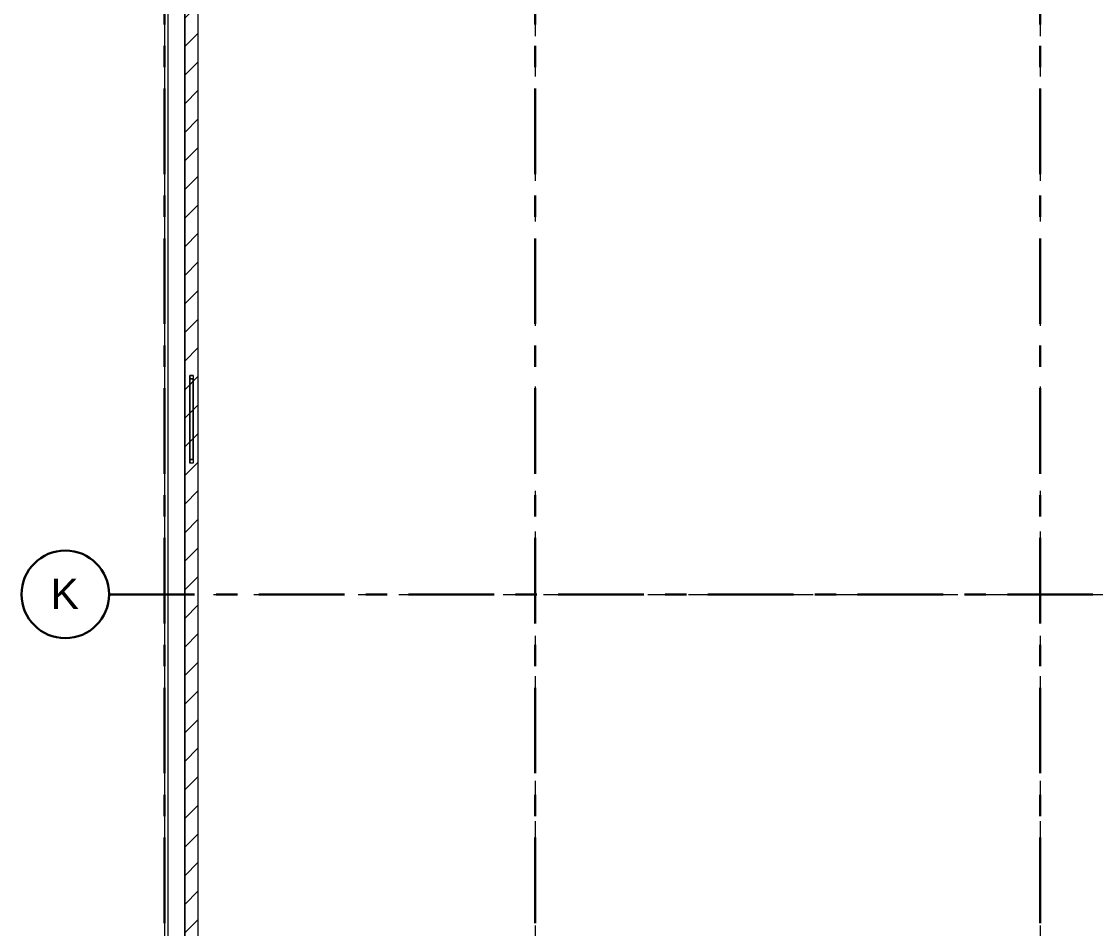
# Model space of a CAD drawing. Header units: millimetres. Extents: x -4000 to 187956, y -58990 to 162485.
# Drawn here: x -2124 to 13834, y 86492 to 99951 of the extents above; entities that cross this region are included whole.
import ezdxf

# ---------------------------------------------------------------- set-up
doc = ezdxf.new("R2010")
doc.units = ezdxf.units.MM
doc.linetypes.add('Grid Line', pattern=[2222.5, 1270, -317.5, 317.5, -317.5])
doc.linetypes.add('Grid Line 12_5mm', pattern=[2150, 1250, -300, 300, -300])
for name, color, linetype, lineweight in [('A-GLAZ', 151, 'Continuous', 13), ('A-WALL', 113, 'Continuous', 13), ('A-WALL-PATT', 111, 'Continuous', 13), ('S-GRID', 1, 'Continuous', 30), ('S-GRID-IDEN', 1, 'Continuous', 30)]:
    doc.layers.add(name, color=color, linetype=linetype, lineweight=lineweight)
doc.styles.add('Arial', font='arial.ttf', dxfattribs={"height": 450})

# ---------------------------------------------------------------- blocks, each defined once
blk = doc.blocks.new('MP_ PS_Single panel_Wall hosted - 1300x1275-308806-FFS - TANG 1')
at = {"layer": 'A-GLAZ', "color": 94, "lineweight": 15}
for p, q in [((-650, -25), (-650, 25)), ((-650, 25), (650, 25)), ((650, 25), (650, -25)), ((650, -25), (-650, -25))]:
    blk.add_line(p, q, dxfattribs=at)
at = {"layer": 'A-GLAZ', "color": 83, "lineweight": 15}
for p, q in [((-650, 25), (-650, -25)), ((-650, 25), (-600, 25)), ((600, 25), (-600, 25)), ((-600, 25), (-600, -25)), ((600, -25), (600, 25)), ((600, 25), (650, 25)), ((650, 25), (650, -25)), ((-650, -25), (-600, -25)), ((-600, -25), (600, -25)), ((600, -25), (650, -25))]:
    blk.add_line(p, q, dxfattribs=at)
at = {"layer": 'A-GLAZ', "lineweight": 9}
for p, q in [((-600, 25), (-600, -25)), ((-600, -25), (-600, 25)), ((-600, 25), (600, 25)), ((600, 25), (-600, 25)), ((-600, 25), (-600, -25)), ((-600, -25), (-600, 25)), ((-600, 25), (600, 25)), ((600, 25), (-600, 25)), ((-600, 25), (-600, -25)), ((-600, -25), (-600, 25)), ((-600, 25), (600, 25)), ((600, 25), (-600, 25)), ((-600, 25), (-600, -25)), ((-600, -25), (-600, 25)), ((-600, 25), (600, 25)), ((600, 25), (-600, 25)), ((-600, 25), (-600, -25)), ((-600, -25), (-600, 25)), ((-600, 25), (600, 25)), ((600, 25), (-600, 25)), ((-600, 25), (-600, -25)), ((-600, -25), (-600, 25)), ((-600, 25), (600, 25)), ((600, 25), (-600, 25)), ((-600, 25), (-600, -25)), ((-600, -25), (-600, 25)), ((-600, 25), (600, 25)), ((600, 25), (-600, 25)), ((-600, 25), (-600, -25)), ((-600, -25), (-600, 25)), ((-600, 25), (600, 25)), ((600, 25), (-600, 25)), ((-600, 25), (-600, -25)), ((-600, -25), (-600, 25)), ((-600, 25), (600, 25)), ((600, 25), (-600, 25)), ((-600, 25), (-600, -25)), ((-600, -25), (-600, 25)), ((-600, 25), (600, 25)), ((600, 25), (-600, 25)), ((-600, 25), (-600, -25)), ((-600, -25), (-600, 25)), ((-600, 25), (600, 25)), ((600, 25), (-600, 25)), ((-600, 25), (-600, -25)), ((-600, -25), (-600, 25)), ((-600, 25), (600, 25)), ((600, 25), (-600, 25)), ((600, 25), (600, -25)), ((600, -25), (600, 25)), ((600, 25), (600, -25)), ((600, -25), (600, 25)), ((600, 25), (600, -25)), ((600, -25), (600, 25)), ((600, 25), (600, -25)), ((600, -25), (600, 25)), ((600, 25), (600, -25)), ((600, -25), (600, 25)), ((600, 25), (600, -25)), ((600, -25), (600, 25)), ((600, 25), (600, -25)), ((600, -25), (600, 25)), ((600, 25), (600, -25)), ((600, -25), (600, 25)), ((600, 25), (600, -25)), ((600, -25), (600, 25)), ((600, 25), (600, -25)), ((600, -25), (600, 25)), ((600, 25), (600, -25)), ((600, -25), (600, 25)), ((600, 25), (600, -25)), ((600, -25), (600, 25)), ((600, -25), (-600, -25)), ((600, -25), (-600, -25)), ((600, -25), (-600, -25)), ((600, -25), (-600, -25)), ((600, -25), (-600, -25)), ((600, -25), (-600, -25)), ((600, -25), (-600, -25)), ((600, -25), (-600, -25)), ((600, -25), (-600, -25)), ((600, -25), (-600, -25)), ((600, -25), (-600, -25)), ((600, -25), (-600, -25)), ((600, -25), (-600, -25)), ((600, -25), (-600, -25)), ((600, -25), (-600, -25)), ((600, -25), (-600, -25)), ((600, -25), (-600, -25)), ((600, -25), (-600, -25)), ((600, -25), (-600, -25)), ((600, -25), (-600, -25)), ((600, -25), (-600, -25)), ((600, -25), (-600, -25)), ((600, -25), (-600, -25)), ((600, -25), (-600, -25))]:
    blk.add_line(p, q, dxfattribs=at)
at = {"layer": 'A-GLAZ', "color": 50, "lineweight": 15}
for p, q in [((-600, -25), (-600, 25)), ((600, 25), (-600, 25)), ((-600, 25), (600, 25)), ((600, 25), (600, -25)), ((-600, -25), (600, -25)), ((600, -25), (-600, -25))]:
    blk.add_line(p, q, dxfattribs=at)
blk = doc.blocks.new('CMF2_NHAXUONG_A_rvt-1-FFS - TANG 1')
at = {"layer": 'A-WALL-PATT', "lineweight": 9}
h = blk.add_hatch(dxfattribs=at)
h.set_pattern_fill('FP_12', color=250, style=0, pattern_type=2)
h.set_pattern_definition([(45, (0, 0), (-212.132, 212.132), [])])
h.paths.add_polyline_path([(500, 60848), (500, 118850), (300, 118850), (300, 60848)])
at = {"layer": 'A-WALL', "color": 50, "lineweight": 15}
for p, q in [((0, 119575), (0, 60548)), ((50, 119575), (50, 60548)), ((300, 60848), (300, 118850)), ((300, 118850), (300, 60848)), ((500, 77550), (500, 118850))]:
    blk.add_line(p, q, dxfattribs=at)
at = {"layer": 'A-WALL', "color": 35, "lineweight": 15}
for p, q in [((0, 119575), (0, 80214)), ((500, 80425), (500, 118850))]:
    blk.add_line(p, q, dxfattribs=at)
at = {"layer": 'S-GRID', "linetype": 'Grid Line 12_5mm', "lineweight": 9}
for p, q in [((0, 161185), (0, -16487)), ((5500, 161185), (5500, -16487)), ((13000, 161185), (13000, -16487)), ((13000, 161185), (13000, -16487)), ((-824, 91450), (183641, 91450))]:
    blk.add_line(p, q, dxfattribs=at)
at = {"layer": 'A-GLAZ', "color": 250, "lineweight": 9, "rotation": 270}
blk.add_blockref('MP_ PS_Single panel_Wall hosted - 1300x1275-308806-FFS - TANG 1', (400, 94049), dxfattribs=at)
blk = doc.blocks.new('Grid - M_Grid Head - Circle 2-61448-FFS - TANG 1')
at = {"layer": 'S-GRID-IDEN'}
blk.add_circle((0, 0), 6.5, dxfattribs=at)

msp = doc.modelspace()

# ---------------------------------------------------------------- block references
at = {"lineweight": 5}
msp.add_blockref('CMF2_NHAXUONG_A_rvt-1-FFS - TANG 1', (0, 0), dxfattribs=at)

# ---------------------------------------------------------------- next in the draw order: linework, layer by layer
at = {"layer": 'S-GRID', "linetype": 'Grid Line'}
for p, q in [((0, 161185), (0, -16487)), ((5500, 161185), (5500, -16487)), ((13000, 161185), (13000, -16487)), ((-824, 91450), (183641, 91450))]:
    msp.add_line(p, q, dxfattribs=at)

# ---------------------------------------------------------------- next in the draw order: block references
at = {"layer": 'S-GRID-IDEN', "xscale": 99.99999999999993, "yscale": 99.99999999999993, "zscale": 99.99999999999993, "rotation": 269.9999999999994}
msp.add_blockref('Grid - M_Grid Head - Circle 2-61448-FFS - TANG 1', (-1474, 91450), dxfattribs=at)

# ---------------------------------------------------------------- next in the draw order: texts
at = {"layer": 'S-GRID-IDEN', "insert": (-1692, 91685), "char_height": 450, "width": 513.08, "attachment_point": 1, "style": 'Arial'}
msp.add_mtext('K', dxfattribs=at)

doc.saveas('drawing.dxf')
